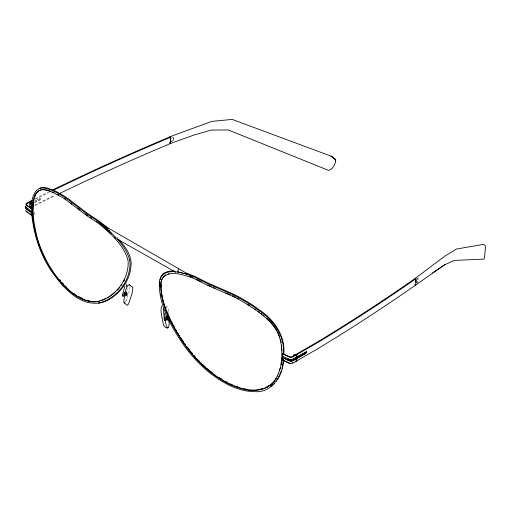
<?xml version="1.0" encoding="UTF-8"?>
<svg xmlns="http://www.w3.org/2000/svg" width="511" height="511" viewBox="0 0 511 511"><rect width="100%" height="100%" fill="white"/><g stroke="black" fill="none" stroke-linecap="round" stroke-linejoin="round"><path stroke-width="0.38" stroke-dasharray="2.56 1.92" d="M33.732 214.326L34.282 214.026L34.352 211.286M170.342 141.917L173.491 140.595L173.37 136.98L172.054 137.529M173.491 140.595L173.37 136.98M415.986 282.953L417.832 281.663L417.921 278.208L418.107 281.785L416.261 283.081M130.062 286.345L129.986 287.233A37.527 17.016 -51.3 0 1 128.67 292.905L126.734 299.095A11.747 5.327 -51.3 0 1 125.955 301.024M127.252 288.836L127.124 289.718M126.971 290.612L126.492 292.937L125.962 292.829M125.904 295.384L126.262 293.838L127.226 293.378L125.31 291.826M125.885 292.956A0.811 0.492 62.3 0 1 126.69 294.081L125.304 293.059M125.725 296.156L126.683 295.703L127.226 293.378M127.405 293.065L126.747 295.901L125.546 296.469L126.204 293.633L127.405 293.065L126.447 292.286M34.62 202.56L39.986 199.852L40.522 198.287L35.029 200.906M34.492 202.49L39.864 199.775L40.407 198.211M125.955 301.024L125.272 302.205M416.912 279.23L418.196 278.329M165.321 305.968L166.81 306.217L168.125 309.251A37.527 25.505 -70.6 0 1 168.502 311.486M35.202 198.613L47.932 192.308M35.316 199.233L49.19 192.34M35.15 200.976L40.522 198.287M34.544 205.186L54.6 195.253M35.15 205.537L55.175 195.624M125.201 294.86L126.345 294.317M170.431 138.462L173.58 137.133M170.757 141.496L173.28 140.436M126.517 294.036L125.578 293.18M32.442 212.793L34.282 214.026M126.013 292.554L126.492 292.937M125.597 293.442L126.485 294.157M125.725 294.924L126.683 295.703M116.942 237.193L117.907 238.388M166.075 307.207L166.58 308.529M167.333 311.288L167.455 311.819M125.815 293.161A0.645 0.396 62.3 0 1 126.46 293.991A0.645 0.396 62.3 0 1 125.827 294.195M125.872 293.135A0.645 0.396 62.3 0 1 126.517 293.959A0.645 0.396 62.3 0 1 125.885 294.164M126.651 294.234A0.811 0.492 62.3 0 1 125.776 294.087M168.649 312.63A37.527 25.505 -70.6 0 1 168.809 314.374"/><path stroke-width="0.77" d="M25.793 207.46A9.671 5.417 1.5 0 0 25.639 207.619L25.908 208.526A13.848 7.754 1.5 0 0 27.722 209.989L31.886 212.793L32.065 215.348L32.282 208.871L28.277 206.189A12.392 6.937 1.5 0 1 26.764 204.988L26.515 204.317A9.326 5.225 1.5 0 1 27.492 203.474L32.155 200.951M287.291 362.452A13.554 7.588 1.5 0 0 289.788 363.493L291.321 363.66A9.613 5.385 1.5 0 0 292.905 363.117L319.081 347.946A2210.503 1237.508 1.5 0 0 415.635 285.068A41.73 27.549 55 0 0 415.833 282.481L415.865 281.184A41.73 27.549 55 0 0 415.794 278.763L415.117 278.457A2209.641 1237.022 1.5 0 1 318.602 341.31L292.464 356.454A9.326 5.225 1.5 0 1 290.931 356.978L289.756 356.819A12.392 6.937 1.5 0 1 287.655 355.931L282.577 353.733L282.417 360.038L287.284 362.459M415.941 282.43L415.973 281.107A41.73 27.549 55 0 0 415.903 278.687L415.226 278.38L444.717 256.228L456.566 249.029L483.636 244.335L485.137 245.625L485.45 246.398L484.92 253.852L484.211 258.655L483.776 259.103L454.324 260.418L444.621 264.794M282.417 360.038L282.666 353.644M32.621 202.107L29.747 203.672L29.664 206.84L32.052 207.089M30.769 206.361L30.73 207.939L31.989 207.249M30.826 203.998L30.89 201.634L30.277 201.283A41.73 24.803 61.5 0 0 30.251 201.532M31.874 204.125L31.069 204.579L31.037 206.022L31.548 206.105M31.216 203.008L31.254 201.436L30.647 201.079A41.73 24.803 61.5 0 0 30.596 201.583M31.886 212.793L32.001 211.452L27.747 208.68M59.327 193.618A2209.641 1237.022 1.5 0 1 170.387 143.553L170.546 137.255L170.016 136.865A2210.503 1237.508 1.5 0 0 54.76 188.949L52.671 189.977M170.521 143.495L170.68 137.197L170.15 136.807L173.299 135.479L211.918 121.363L232.173 119.414L331.109 156.155L335.663 159.7C335.599 164.127 333.051 168.924 328.72 170.45L228.238 129.954L211.158 130.049L193.893 135.07L170.521 143.495L169.991 143.106A41.755 21.698 67.2 0 1 169.952 141.745M415.699 281.433L415.737 280.054M126.389 286.128L126.409 285.623M31.803 208.897C30.628 196.99 35.898 182.619 50.417 189.191A108.709 57.928 79.8 0 1 59.998 193.643M32.174 200.255L26.872 203.129A9.613 5.385 1.5 0 0 25.863 204.004L26.112 204.86A13.554 7.588 1.5 0 0 27.894 206.291L32.052 209.095L32.001 211.452M281.829 358.294L281.165 364.432L279.523 370.686M283.35 359.763L282.059 368.508M283.611 359.68C283.266 375.508 271.654 393.694 253.916 391.586A65.293 35.827 37.5 0 1 244.89 390.704L243.089 390.276A68.851 36.754 41.7 0 1 230.225 385.748C209.21 375.623 192.181 358.575 179.661 339.087C168.745 322.083 158.493 302.851 159.413 282.034A18.83 11.063 71.2 0 1 160.62 277.76C162.453 271.692 169.154 270.792 174.551 271.092M31.95 212.902L32.059 211.58M159.662 281.855L159.675 286.824M177.866 271.961L178.352 268.543M281.018 364.797C282.89 351.536 282.117 336.877 273.494 325.948C265.579 316.041 254.676 309.021 243.996 302.435A112.043 84.366 60.3 0 0 230.084 295.134L206.904 285.023L194.634 278.814A86.832 60.796 66.6 0 0 190.271 277.166C181.833 274.311 169.313 270.134 162.575 278.15M100.91 224.137L99.754 223.16L111.123 233.45M32.506 203.921C32.072 203.621 32.206 202.88 32.199 203.806M294.911 354.8C296.578 355.694 293.391 355.068 294.617 354.902M294.355 355.1L295.262 355.394L294.745 354.941M295.588 355.394L294.042 354.608L294.617 355.752M122.653 294.362L124.888 286.096M109.424 231.7L109.673 230.665M280.526 367.422L278.469 373.49M282.487 357.406L287.354 359.827A13.848 7.754 1.5 0 0 289.865 360.932L291.494 361.105A9.671 5.417 1.5 0 0 293.09 360.562L305.936 353.388L306.421 351.798L293.001 359.169A9.613 5.378 1.5 0 1 291.411 359.712L291.091 359.75M291.174 361.06L291.379 361.028A9.613 5.378 1.5 0 0 292.963 360.491L305.802 353.318L306.293 351.728M102.883 224.968L102.673 225.632L102.213 224.585L102.021 225.115L100.954 223.856M103.637 226.411L103.778 225.977M103.72 226.482L103.848 226.092L106.294 228.711M161.604 306.185C159.975 311.991 162.415 318.091 163.207 323.808C162.926 326.893 168.924 330.304 168.943 325.846A11.747 7.984 -70.6 0 0 169.096 323.552L169 319.841M103.375 226.201L103.554 225.709M103.548 226.341L103.72 225.888M281.497 370.743L279.159 376.339L276.202 381.059M101.031 224.24L101.523 224.68M35.425 195.949L35.591 195.56M25.812 206.367L26.061 207.223A13.535 7.576 1.5 0 0 27.837 208.648M277.224 376.192L278.623 373.126M283.209 360.108L282.513 359.936M126.281 286.166L126.536 285.726M277.358 375.866C272.318 388.877 256.886 392.633 244.386 389.427A66.634 35.572 41.7 0 1 230.244 384.636C209.631 374.799 193.145 357.987 180.805 339.017C170.291 322.3 159.969 303.63 160.863 283.241A17.54 10.303 71.2 0 1 161.987 279.262L163.411 276.796L166.03 274.592M123.668 281.452L124.575 279.868M121.126 285.636L121.925 284.34M276.023 378.204C270.121 389.663 255.934 391.611 244.539 389.063A66.634 35.572 41.7 0 1 230.397 384.278C209.785 374.435 193.299 357.63 180.958 338.652C170.444 321.943 160.122 303.272 161.016 282.883A17.54 10.303 71.2 0 1 162.14 278.897M161.246 276.566C166.848 269.073 178.052 271.916 185.761 273.851A90.875 61.32 71.2 0 1 190.098 275.423L194.863 277.262L207.294 283.567L230.212 293.557A114.445 86.174 60.3 0 1 244.424 301.017A108.709 85.599 57.7 0 1 258.215 310.062C273.053 319.682 285.029 335.714 283.484 354.2M25.774 207.683L26.029 208.539A13.535 7.576 1.5 0 0 27.805 209.97L31.963 212.768M25.703 210.302L25.952 211.164A13.554 7.588 1.5 0 0 27.735 212.595L31.893 215.393M119.772 287.444L117.326 290.248M282.481 356.135L287.386 358.511A13.535 7.576 1.5 0 0 289.884 359.546L290.42 359.744M274.426 383.25L271.054 386.335M124.799 302.799L124.23 302.908L123.866 302.014A12.762 5.787 -51.3 0 1 123.898 300.436L124.703 294.79A37.527 17.016 -51.3 0 1 126.019 289.111L127.565 285.86L129.047 284.538L132.496 287.003L132.911 287.936L131.985 293.78L128.51 303.988L127.271 305.329L124.23 302.908M295.262 355.279L294.144 354.826L294.745 354.736M294.023 355.471L294.068 355.86M115.173 292.292L110.798 295.665M295.288 355.343L294.266 355.011M432.651 272.874L444.953 264.57L415.743 284.991L415.06 284.684M109.386 296.642L110.497 295.895M269.629 385.224L266.078 387.376M306.421 351.798L293.116 359.239A9.671 5.41 1.5 0 1 291.519 359.782L290.963 359.75M107.086 298.034L108.837 297.012M293.065 356.812L319.241 341.648A2210.503 1237.508 1.5 0 0 415.794 278.763M292.305 362.759L292.937 362.414M53.253 190.348L55.341 189.319A2209.641 1237.022 1.5 0 1 170.546 137.255M39.583 188.585L41.033 187.952M40.944 189.837C33.752 192.519 33.528 201.423 33.343 207.817C32.365 217.699 35.023 227.459 37.009 237.059C42.1 254.548 50.723 270.843 63.077 284.295A66.634 22.644 58.3 0 0 73.386 293.627M105.253 298.954L99.255 301.139M167.372 316.143L166.113 316.673L166.497 320.116M101.14 300.557C116.195 295.179 127.386 280.367 128.165 264.366A17.54 12.251 61.7 0 0 127.82 259.531C123.739 245.714 112.401 235.207 101.753 226.066A86.832 55.124 72.1 0 0 98.01 223.032L87.106 215.859L69.1 202.19A112.043 63.243 76.5 0 0 58.835 195.541C53.585 192.736 47.925 189.785 41.845 189.658M100.36 302.748C116.725 297.932 129.187 282.078 129.973 265.037A18.83 13.152 61.7 0 0 129.602 259.85M261.153 388.928L262.692 388.558M99.811 301.011C90.294 303.732 80.463 299.216 72.83 293.748A66.634 22.644 58.3 0 1 62.514 284.423C48.436 269.01 38.855 249.796 34.742 229.362C32.327 218.989 31.861 208.213 33.867 197.731C34.914 192.915 39.615 188.527 44.77 189.677M168.196 273.807L169.096 273.634M258.694 389.312L259.92 389.12M98.233 301.381C89.304 302.908 80.483 298.686 73.386 293.621M98.163 303.112L99.862 302.863M29.747 203.672L32.41 203.991M95.774 301.592L92.057 301.413M41.455 187.888L44.713 188.189L49.299 189.447A108.709 57.928 79.8 0 1 58.886 193.899M291.149 361.149L289.871 360.926A13.535 7.576 1.5 0 1 287.361 359.821M291.04 359.827L290.535 359.699M290.478 363.308L289.596 363.117A12.392 6.937 1.5 0 1 289.418 363.065M290.9 359.814L290.222 359.635M32.372 203.244L31.222 202.867M31.069 204.579L32.385 204.854M244.692 388.705L245.318 388.826M45.613 189.798L47.057 190.162M88.46 300.711L89.47 300.966M177.879 271.852L182.459 273.066M183.992 273.468L189.332 274.886M289.954 357.189L291.481 357.355A9.613 5.385 1.5 0 0 293.065 356.812M290.082 359.661L289.903 359.61A13.835 7.748 1.5 0 1 287.354 358.55M86.685 300.149L87.873 300.525M189.837 276.617L190.424 276.809M47.779 190.341L50.436 191.235M167.793 316.673L167.167 316.558L167.697 316.839M167.557 317.382L166.273 316.935L166.586 319.745L168.515 320.416L168.202 317.606M30.986 208.501L31.126 208.552A3.922 2.197 1.5 0 1 31.541 208.744M294.809 355.42L294.247 355.004M225.613 292.956L230.237 294.77M52.294 191.906L54.057 192.66M207.766 284.985L211.337 286.575M213.477 287.533L214.907 288.172M414.958 284.755L415.635 285.068M80.993 297.766L82.297 298.373M167.819 328.075L166.752 326.772A12.762 8.674 -70.6 0 1 166.12 324.811L164.727 317.893M282.577 353.733L287.444 356.154A13.554 7.588 1.5 0 0 289.948 357.189M282.442 357.451L287.31 359.872M282.819 359.916L287.489 362.235A12.392 6.937 1.5 0 0 288.019 362.491M196.409 279.262L201.379 281.785M78.988 296.738L80.323 297.421M57.615 194.442L58.854 195.145M117.377 239.154L175.695 272.203M225.805 381.532L226.973 382.196M190.022 275.282L102.213 224.585L102.334 225.351M191.299 276.017L193.069 277.039L190.411 276.144L190.712 275.678L190.993 276.33M296.227 354.417L296.84 354.768A41.73 24.803 61.5 0 1 296.891 357.195L296.865 358.511A41.73 24.803 61.5 0 1 296.68 361.047M295.863 354.615L296.469 354.966A41.73 24.803 61.5 0 1 296.527 357.393L296.495 358.716M30.852 203.071L31.522 203.461A1.041 0.581 1.5 0 1 32.532 203.327M295.697 360.919L296.31 361.271M220.707 378.427L221.812 379.124M76.043 295.039L76.401 295.262M247.592 304.128L249.866 305.559M90.192 217.392L91.45 218.216M96.496 221.531L98.393 222.77M219.053 377.342L220.152 378.063M29.338 213.311L30.564 214.128M32.123 215.176L31.714 214.959L32.065 215.348M191.248 276.042L192.321 276.777M254.874 308.944L255.922 309.711M169.85 143.163L170.387 143.553M77.417 208.13L79.978 210.034M85.101 213.834L87.662 215.738M258.196 311.365L259.281 312.176M73.942 293.493L75.168 294.413M209.893 370.82L212.544 372.813M260.917 313.396L261.977 314.239M263.044 315.089L264.104 315.939M125.304 293.059L124.345 292.286L123.809 294.604L124.767 295.384M126.415 284.046L126.9 284.442M70.748 202.976L71.84 203.895M207.313 368.718L208.373 369.613M108.473 228.596L107.585 227.817A90.875 62.061 70.5 0 0 103.458 224.508L99.338 221.212L88.282 213.962L70.492 200.446A114.445 64.597 76.5 0 0 60.004 193.643M205.812 367.396L202.356 364.254M266.742 318.161L271.545 322.971L275.154 327.768M200.44 362.414L201.398 363.334M63.632 284.167L62.323 282.679M197.668 359.54L199.456 361.449M129.609 284.665L129.96 285.291M194.161 355.547L195.023 356.557M114.368 237.117L115.326 238.241M119.057 239.889C124.154 245.606 129.283 251.846 130.72 259.594A18.83 13.152 61.7 0 1 131.084 264.787C130.503 278.495 122.276 291.219 110.759 298.405C99.23 306.651 83.74 303.591 73.271 295.128A68.851 23.397 58.3 0 1 63.964 286.856L62.591 285.457A65.293 18.69 60.1 0 1 56.108 277.384C42.036 259.709 34.173 237.551 31.835 215.214M191.146 351.9L192.443 353.484M59.832 279.619L60.668 280.66M188.604 348.713L189.868 350.31M187.262 346.982L188.182 348.183M184.944 343.858L185.723 344.97M181.111 338.295L183.385 341.635M178.907 334.948L179.642 336.059M177.841 333.166L178.505 334.309M275.857 328.88L276.834 330.566M175.529 329.103L176.512 330.866M173.286 324.99L174.551 327.34M171.159 320.876L172.974 324.402M170.808 320.173L168.106 314.552M277.511 331.85L278.201 333.287M166.995 312.106L167.774 313.85M166.011 309.781L166.739 311.518M278.546 334.002L279.824 337.503M164.9 306.836L165.283 307.954M164.523 305.648L163.501 301.899M162.92 299.446L163.207 300.672M280.552 339.706L281.184 342.44M129.602 259.85C126.217 246.87 115.703 237.213 106.467 228.072A90.875 62.061 70.5 0 0 102.347 224.763L98.221 221.467L87.17 214.218L69.381 200.702A114.445 64.597 76.5 0 0 58.893 193.899M162.415 297.032L162.792 298.839M161.981 294.649L162.198 295.837M160.537 293.889L160.761 295.109M161.431 290.772L161.623 292.305M165.213 318.794L164.708 313.154M164.114 318.506L163.482 309.002M161.093 287.016L160.997 284.499M281.523 345.129L281.823 350.527M283.809 354.187C285.534 335.465 273.621 319.062 258.521 309.34A108.709 85.599 57.7 0 0 244.731 300.296A114.445 86.174 60.3 0 0 230.512 292.835L207.6 282.845L195.17 276.54L190.405 274.701A90.875 61.32 71.2 0 0 186.068 273.13M124.965 293.64A0.645 0.396 62.3 0 0 124.984 294.745A0.645 0.396 62.3 0 1 124.908 293.665M124.984 294.86A0.645 0.396 62.3 0 1 124.454 294.055A0.645 0.396 62.3 0 1 124.965 293.755M125.003 295.007A0.811 0.492 62.3 0 1 124.339 293.997A0.811 0.492 62.3 0 1 124.978 293.621M295.422 355.401A1.041 0.581 1.5 0 0 295.147 354.832L294.681 354.672A6.298 3.526 1.5 0 0 296.77 354.755M288.9 362.867A12.392 6.937 1.5 0 1 288.191 362.574M285.342 355.279A3.922 2.197 1.5 0 1 285.604 355.42M232.352 295.722A112.043 84.366 60.3 0 1 233.751 296.38M234.453 296.719A112.043 84.366 60.3 0 1 235.852 297.415M237.245 298.137A112.043 84.366 60.3 0 1 238.637 298.878M160.007 279.779A18.83 11.063 71.2 0 1 160.927 277.039M237.698 386.718A66.634 35.572 41.7 0 1 235.922 386.092M232.339 384.687A66.634 35.572 41.7 0 1 230.55 383.914M66.27 286.805A66.634 22.644 58.3 0 1 65.389 285.943M64.558 198.434A112.043 63.243 76.5 0 1 65.842 199.284M106.269 229.171A87.266 59.595 70.5 0 1 107.138 229.924M27.76 208.673A13.835 7.748 1.5 0 1 25.933 207.217L25.678 206.303A9.671 5.41 1.5 0 1 25.831 206.144M28.124 212.487A12.392 6.937 1.5 0 1 27.818 212.289M27.275 211.886A12.392 6.937 1.5 0 1 27.153 211.784M26.808 211.484A12.392 6.937 1.5 0 1 26.604 211.286M296.495 358.69A41.73 24.803 61.5 0 1 296.31 361.245M293.486 356.378A1.041 0.581 1.5 0 1 294.119 355.528M293.787 355.892A0.696 0.39 1.5 0 1 294.042 355.758M169.991 137.108A41.73 21.686 67.2 0 1 170.016 136.865M170.106 137.306A41.73 21.686 67.2 0 1 170.15 136.807M32.512 205.32A1.041 0.581 1.5 0 1 31.235 204.879A1.041 0.581 1.5 0 1 31.969 204.176M32.423 205.128A0.696 0.39 1.5 0 1 31.893 204.406M31.854 206.521A0.696 0.39 1.5 0 1 31.51 206.176M31.938 206.751A1.041 0.581 1.5 0 1 31.299 205.882M335.663 159.7L335.599 161.38L335.663 159.7L331.109 156.155L335.663 159.7M335.695 160.237L335.51 161.629L335.695 160.237M122.538 294.885L122.385 295.869L123.362 296.635L123.534 295.556L122.538 294.885M165.385 320.697L164.44 320.352L164.184 319.024L165.155 319.496L165.385 320.697M166.937 318.442A0.645 0.39 62.9 0 0 167.627 319.273A0.645 0.39 62.9 0 0 167.614 318.308A0.645 0.39 62.9 0 0 166.937 318.442M166.81 318.5A0.645 0.39 62.9 0 0 167.499 319.33A0.645 0.39 62.9 0 0 167.493 318.359A0.645 0.39 62.9 0 0 166.81 318.5M166.701 318.442A0.811 0.485 62.9 0 0 167.557 319.477A0.811 0.485 62.9 0 0 167.544 318.27A0.811 0.485 62.9 0 0 166.701 318.442"/></g></svg>
